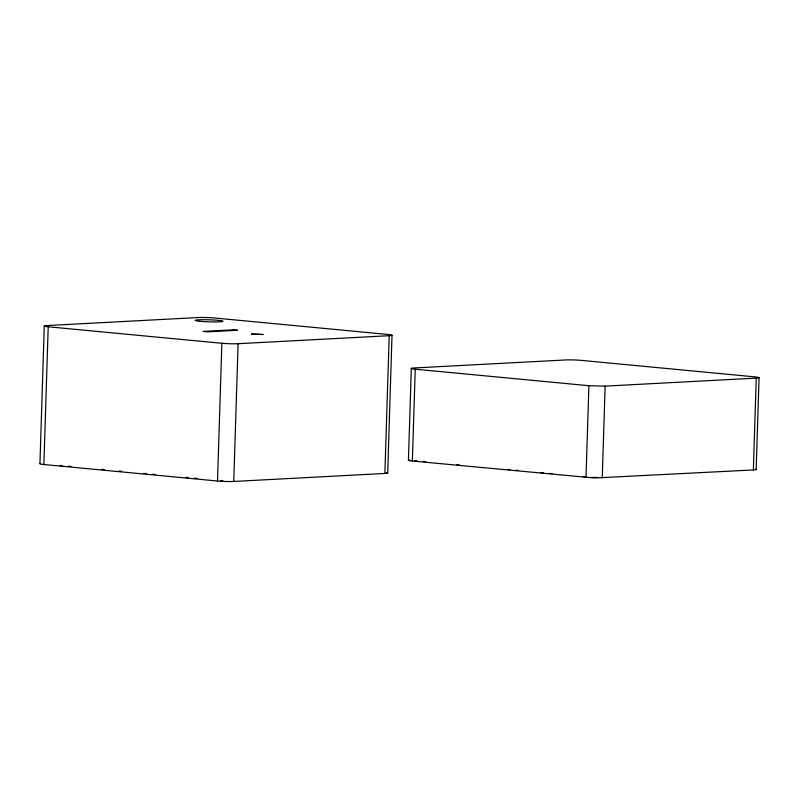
<?xml version="1.0" encoding="UTF-8"?>
<svg xmlns="http://www.w3.org/2000/svg" width="799" height="799" viewBox="0 0 799 799"><rect width="100%" height="100%" fill="white"/><g stroke="black" fill="none" stroke-linecap="round" stroke-linejoin="round"><path stroke-width="1.2" d="M39.95 463.71L44.275 325.962M43.885 464.519L48.21 326.781A11.516 0.839 1.8 0 1 47.081 325.553L198.202 317.543A11.516 0.839 1.8 0 1 214.442 317.972L388.084 334.481A11.516 0.839 1.8 0 1 389.213 335.7L384.878 473.447L233.767 481.457A11.516 0.839 1.8 0 1 217.528 481.028L43.885 464.519A11.516 0.839 1.8 0 1 40.529 463.51M217.528 481.028L221.852 343.28L48.21 326.781M233.767 481.457L238.092 343.71L389.213 335.7M387.685 473.038L392.019 335.29M408.429 460.214L411.315 368.389M412.354 461.023L415.24 369.198A11.516 0.839 1.8 0 1 414.122 367.969L565.233 359.969A11.516 0.839 1.8 0 1 581.472 360.389L755.115 376.898A11.516 0.839 1.8 0 1 756.244 378.127L753.357 469.952L594.356 478.002L412.354 461.023A11.516 0.839 1.8 0 1 409.567 459.934M586.007 477.532L588.893 385.707L415.24 369.198M602.246 477.962L605.123 386.127L756.244 378.127M756.164 469.542L759.05 377.707M597.722 477.422L591.54 477.393M605.123 386.127L588.893 385.707M414.651 460.574L417.128 460.813M423.31 461.403L425.787 461.632M456.708 464.569L459.185 464.808M507.425 469.393L509.902 469.632M516.084 470.221L518.561 470.451M540.823 472.569L543.3 472.798M549.482 473.388L551.959 473.627M582.88 476.564L585.347 476.803M59.785 465.368L62.262 465.597M68.444 466.187L70.921 466.426M101.843 469.363L104.319 469.592M119.161 471.011L121.628 471.24M143.9 473.358L146.367 473.597M152.559 474.187L155.026 474.416M185.947 477.353L188.424 477.592M194.606 478.182L197.083 478.411M220.584 480.648L223.061 480.888M238.092 343.71A11.516 0.839 1.8 0 1 221.852 343.28M386.506 472.569A11.516 0.839 1.8 0 1 384.878 473.447M755.564 469.193A11.516 0.839 1.8 0 1 753.357 469.952M251.565 334.082L262.961 334.491L251.565 334.082M233.258 329.827L203.036 331.425L207.38 331.845L237.603 330.237L233.258 329.827M200.07 321.308A13.823 1.009 1.8 0 0 222.691 321.438A13.823 1.009 1.8 0 0 204.644 319.72A13.823 1.009 1.8 0 0 200.07 321.308"/></g></svg>
